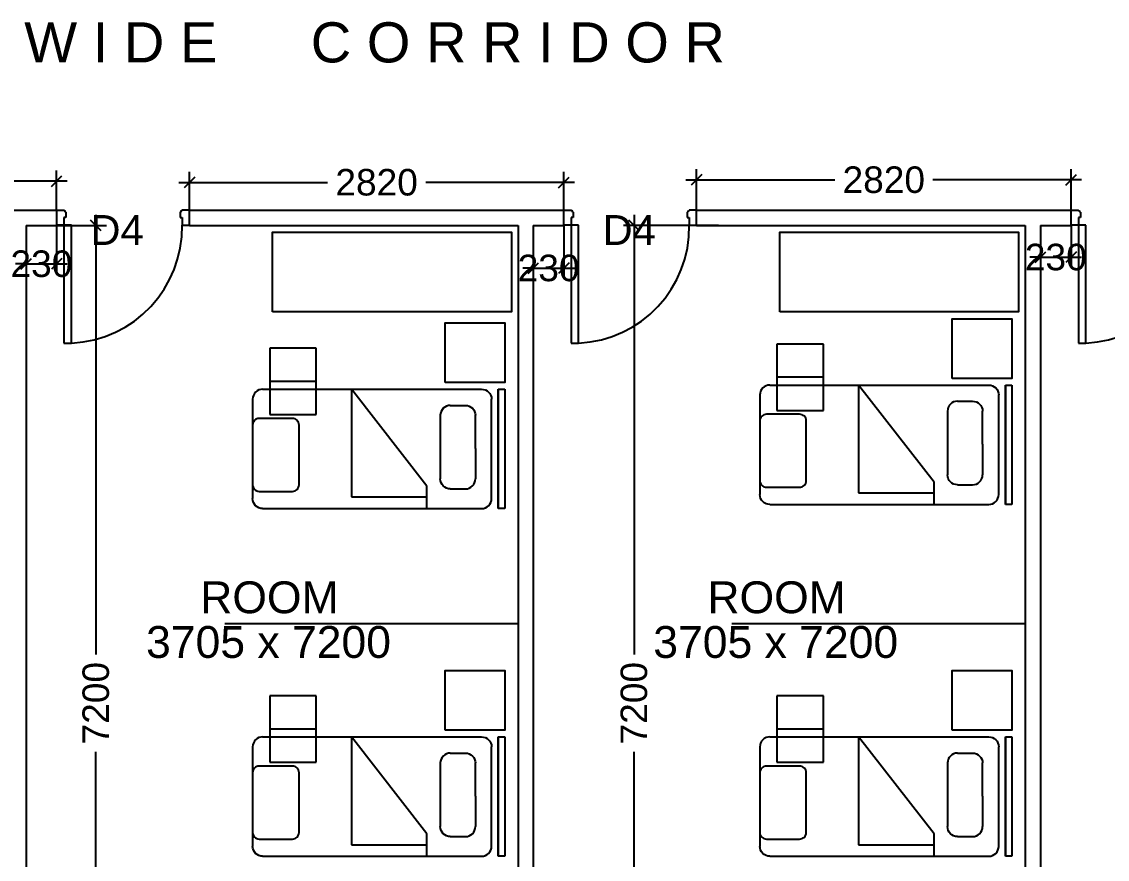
# Model space of a CAD drawing. Extents: x 7620542 to 7843793, y -6476226 to -6093835.
# Drawn here: x 7655557 to 7663738, y -6369822 to -6363509 of the extents above; entities that cross this region are included whole.
import ezdxf
from ezdxf.enums import TextEntityAlignment as Align

# ---------------------------------------------------------------- set-up
doc = ezdxf.new("R2010")
doc.units = 0
doc.header["$LTSCALE"] = 600
doc.header["$MEASUREMENT"] = 0
doc.header["$PDMODE"] = 35
doc.linetypes.add('HIDDEN', pattern=[0.375, 0.25, -0.125])
doc.layers.get('0').update_dxf_attribs({"linetype": 'CONTINUOUS'})
doc.layers.get('Defpoints').update_dxf_attribs({"linetype": 'CONTINUOUS'})
for name, color, linetype in [('Beds', 33, 'CONTINUOUS'), ('DOOR', 32, 'CONTINUOUS'), ('FURN', 32, 'CONTINUOUS'), ('joinery', 7, 'CONTINUOUS'), ('Room Dim', 1, 'CONTINUOUS'), ('TEXT', 6, 'CONTINUOUS'), ('TXT', 6, 'CONTINUOUS'), ('Walls', 7, 'CONTINUOUS'), ('Working Dim', 5, 'CONTINUOUS')]:
    doc.layers.add(name, color=color, linetype=linetype)
doc.styles.add('ari', font='arial.ttf')
doc.styles.add('ARIAL', font='arial.ttf')
doc.linetypes.add('ZIGZAG', pattern='A,0.0001,-0.2,[131,ltypeshp.shx,S=0.2,R=0,X=-0.2,Y=0],-0.4,[131,ltypeshp.shx,S=0.2,R=180,X=0.2,Y=0],-0.2', length=0.8001)
doc.dimstyles.new('int. dim', dxfattribs={"dimtxt": 450, "dimasz": 80, "dimexe": 80, "dimexo": 0, "dimgap": 70, "dimtad": 0, "dimdec": 0, "dimzin": 12, "dimdsep": 46, "dimtxsty": 'ari', "dimblk": 'OBLIQUE', "dimcen": 2, "dimdle": 80, "dimclrd": 256, "dimclre": 256, "dimclrt": 6, "dimadec": 0, "dimazin": 0, "dimtfac": 1, "dimtdec": 0, "dimtix": 1, "dimtmove": 2, "dimatfit": 3, "dimfxl": 1, "dimtolj": 1, "dimtzin": 0, "dimlwd": -1, "dimlwe": -1, "dimarcsym": 0})

# ---------------------------------------------------------------- blocks, each defined once
blk = doc.blocks.new('1000')
at = {"layer": 'DOOR'}
for p, q in [((0, -100), (0, 0)), ((0, 0), (49.7, 0)), ((49.7, 0), (49.7, -2.2)), ((63.2, -49.5), (49.7, -49.5)), ((49.7, -49.5), (49.7, -100)), ((63.2, -13.5), (61, -13.5)), ((63.2, -13.5), (63.2, -49.5)), ((836.8, -13.5), (836.8, -49.5)), ((836.8, -13.5), (839, -13.5)), ((836.8, -49.5), (850.3, -49.5)), ((850.3, 0), (850.3, -2.2)), ((900, 0), (850.3, 0)), ((850.3, -49.5), (850.3, -100)), ((900, -100), (900, 0)), ((49.7, -100), (0, -100)), ((49.7, -100), (49.7, -900.6)), ((100.2, -100), (49.7, -100)), ((100.2, -900.6), (100.2, -100)), ((850.3, -100), (900, -100)), ((49.7, -900.6), (100.2, -900.6))]:
    blk.add_line(p, q, dxfattribs=at)
for centre, major_axis, start_param, end_param in [((49.7, -13.5), (-7.95, 7.95), 3.926991, 5.497787), ((850.3, -13.5), (7.95, 7.95), 0.785398, 2.356194)]:
    blk.add_ellipse(centre, major_axis=major_axis, ratio=1, start_param=start_param, end_param=end_param, dxfattribs=at)
at = {"layer": 'DOOR', "color": 145}
blk.add_ellipse((64.3, -115.3), major_axis=(-519.7, 589.8), ratio=1, start_param=2.464943, end_param=4.009476, dxfattribs=at)
blk = doc.blocks.new('A$C1D410D94')
at = {"layer": 'Beds', "color": 8, "linetype": 'Continuous', "ltscale": 5}
for p, q in [((-1253.9, -462.4), (-1253.9, 437.6)), ((-1253.9, 437.6), (-1203.9, 437.6)), ((-1203.9, -462.4), (-1203.9, 437.6)), ((-1203.9, 437.6), (-1203.9, 437.6)), ((-1203.9, 437.6), (-1203.9, -462.4)), ((-1132.1, 415.8), (-1141.4, 404.4)), ((-1120.7, 425.1), (-1132.1, 415.8)), ((-1107.8, 432.2), (-1120.7, 425.1)), ((-1093.8, 436.5), (-1107.8, 432.2)), ((-1078.9, 437.6), (-1093.8, 436.5)), ((571.1, 437.7), (-1078.9, 437.6)), ((-666.4, 437.6), (-666.4, 268.9)), ((571.1, 437.7), (585.5, 436.5)), ((585.5, 436.5), (599.6, 432.2)), ((599.6, 432.2), (612.5, 425.2)), ((612.5, 425.2), (623.8, 415.8)), ((623.8, 415.8), (633.2, 404.4)), ((-1152.8, 377.5), (-1153.9, 362.6)), ((-1153.9, 362.6), (-1153.9, -387.4)), ((-1148.5, 391.5), (-1152.8, 377.5)), ((-1141.4, 404.4), (-1148.5, 391.5)), ((-97.7, 350.1), (-666.4, 350.1)), ((-97.7, -462.4), (-97.7, 350.1)), ((633.2, 404.4), (640.2, 391.6)), ((640.2, 391.6), (644.5, 377.5)), ((644.5, 377.5), (646.1, 362.7)), ((646.1, -387.3), (646.1, 362.7)), ((-1019.6, 256), (-1026.6, 243.1)), ((-1010.2, 267.3), (-1019.6, 256)), ((-998.8, 276.7), (-1010.2, 267.3)), ((-986, 283.7), (-998.8, 276.7)), ((-971.9, 288), (-986, 283.7)), ((-957.1, 289.2), (-971.9, 288)), ((-843, 289.2), (-957.1, 289.2)), ((-843, 289.2), (-828.5, 288)), ((-828.5, 288), (-814.5, 283.7)), ((-814.5, 283.7), (-801.6, 276.7)), ((-801.6, 276.7), (-790.3, 267.3)), ((-790.3, 267.3), (-780.9, 256)), ((-780.9, 256), (-773.8, 243.1)), ((-666.4, 268.9), (-97.7, -462.4)), ((-1030.9, 229), (-1032.1, 214.2)), ((-1032, -15.5), (-1032.1, 214.2)), ((-1026.6, 243.1), (-1030.9, 229)), ((-773.8, 243.1), (-769.6, 229)), ((-769.6, 229), (-768, 214.2)), ((-768, -265.5), (-768, 214.2)), ((-1032, -15.5), (-1032, -265.5)), ((-1030.9, -279.9), (-1032, -265.5)), ((-1026.6, -294), (-1030.9, -279.9)), ((-1019.5, -306.9), (-1026.6, -294)), ((-1010.2, -318.2), (-1019.5, -306.9)), ((-998.8, -327.6), (-1010.2, -318.2)), ((-801.6, -327.6), (-790.2, -318.2)), ((-790.2, -318.2), (-780.9, -306.9)), ((-780.9, -306.9), (-773.8, -294)), ((-773.8, -294), (-769.5, -279.9)), ((-769.5, -279.9), (-768, -265.5)), ((-1152.7, -401.8), (-1153.9, -387.4)), ((-1148.5, -415.9), (-1152.7, -401.8)), ((-986, -334.6), (-998.8, -327.6)), ((-971.9, -338.9), (-986, -334.6)), ((-957, -340.5), (-971.9, -338.9)), ((-843, -340.5), (-957, -340.5)), ((-843, -340.5), (-828.5, -338.9)), ((-828.5, -338.9), (-814.5, -334.6)), ((-814.5, -334.6), (-801.6, -327.6)), ((640.2, -415.9), (644.5, -401.8)), ((644.5, -401.8), (646.1, -387.3)), ((-1203.9, -462.4), (-1253.9, -462.4)), ((-1141.4, -428.8), (-1148.5, -415.9)), ((-1132, -440.1), (-1141.4, -428.8)), ((-1120.7, -449.5), (-1132, -440.1)), ((-1107.8, -456.5), (-1120.7, -449.5)), ((-1093.8, -460.8), (-1107.8, -456.5)), ((-1078.9, -462.4), (-1093.8, -460.8)), ((571.1, -462.3), (-1078.9, -462.4)), ((571.1, -462.3), (585.5, -460.8)), ((585.5, -460.8), (599.6, -456.5)), ((599.6, -456.5), (612.5, -449.5)), ((612.5, -449.5), (623.8, -440.1)), ((623.8, -440.1), (633.2, -428.8)), ((633.2, -428.8), (640.2, -415.9))]:
    blk.add_line(p, q, dxfattribs=at)
at = {"layer": 'Beds', "color": 8, "linetype": 'HIDDEN', "ltscale": 100}
blk.add_line((167.6, -520.8), (517.6, -520.8), dxfattribs=at)
at = {"layer": 'Beds', "color": 8}
blk.add_lwpolyline([(646.1, -192.3), (646.1, 257.7, 0.414214), (596.1, 307.7), (346.1, 307.7, 0.414214), (296.1, 257.7), (296.1, -192.3, 0.414214), (346.1, -242.3), (596.1, -242.3, 0.414214)], format="xyb", close=True, dxfattribs=at)
at = {"layer": 'Beds', "color": 8, "linetype": 'HIDDEN', "ltscale": 100}
blk.add_lwpolyline([(517.6, -770.8), (517.6, -270.8), (167.6, -270.8), (167.6, -770.8)], close=True, dxfattribs=at)
at = {"layer": 'Beds', "color": 8, "linetype": 'Continuous', "ltscale": 5}
blk.add_lwpolyline([(-803.9, -512.4), (-803.9, -962.4), (-1253.9, -962.4), (-1253.9, -512.4)], close=True, dxfattribs=at)
blk = doc.blocks.new('_Oblique')
at = {"color": 0, "linetype": 'ByBlock', "lineweight": -2}
blk.add_line((-0.5, -0.5), (0.5, 0.5), dxfattribs=at)
blk = doc.blocks.new('*D235')
at = {"layer": 'Defpoints', "color": 0, "transparency": 16777216}
for p in [(7655705.8, -6365045.5), (7656116.4, -6365045.5), (7655974.9, -6372245.6)]:
    blk.add_point(p, dxfattribs=at)
at = {"layer": 'Working Dim', "transparency": 16777216}
for p, q in [((7656116.4, -6364965.5), (7656116.4, -6368278.1)), ((7655705.8, -6365045.5), (7656196.4, -6365045.5)), ((7656116.4, -6372325.6), (7656116.4, -6369013)), ((7655974.9, -6372245.6), (7656196.4, -6372245.6))]:
    blk.add_line(p, q, dxfattribs=at)
at = {"layer": 'Working Dim', "transparency": 16777216, "xscale": 80, "yscale": 80, "zscale": 80}
for p, rotation in [((7656116.4, -6365045.5), 90), ((7656116.4, -6372245.6), 270)]:
    blk.add_blockref('_Oblique', p, dxfattribs=dict(at, rotation=rotation))
at = {"layer": 'Working Dim', "color": 6, "transparency": 16777216, "insert": (7656116.4, -6368645.5), "char_height": 200, "attachment_point": 5, "rotation": 90, "style": 'ari'}
blk.add_mtext('\\A1;7200', dxfattribs=at)
blk = doc.blocks.new('*D237')
at = {"layer": 'Defpoints', "color": 0, "transparency": 16777216}
for p in [(7660171.7, -6365045.5), (7660807.8, -6365045.5), (7660242.4, -6372245.6)]:
    blk.add_point(p, dxfattribs=at)
at = {"layer": 'Working Dim', "transparency": 16777216}
for p, q in [((7660171.7, -6364965.5), (7660171.7, -6368278.1)), ((7660807.8, -6365045.5), (7660091.7, -6365045.5)), ((7660171.7, -6372325.6), (7660171.7, -6369013)), ((7660242.4, -6372245.6), (7660091.7, -6372245.6))]:
    blk.add_line(p, q, dxfattribs=at)
at = {"layer": 'Working Dim', "transparency": 16777216, "xscale": 80, "yscale": 80, "zscale": 80}
for p, rotation in [((7660171.7, -6365045.5), 90), ((7660171.7, -6372245.6), 270)]:
    blk.add_blockref('_Oblique', p, dxfattribs=dict(at, rotation=rotation))
at = {"layer": 'Working Dim', "color": 6, "transparency": 16777216, "insert": (7660171.7, -6368645.5), "char_height": 200, "attachment_point": 5, "rotation": 90, "style": 'ari'}
blk.add_mtext('\\A1;7200', dxfattribs=at)
blk = doc.blocks.new('*D370')
at = {"layer": 'Defpoints', "color": 0, "transparency": 16777216}
for p in [(7660642.7, -6364701.3), (7660642.7, -6364930.5), (7663464.6, -6364930.5)]:
    blk.add_point(p, dxfattribs=at)
at = {"layer": 'Working Dim', "transparency": 16777216}
for p, q in [((7660642.7, -6364930.5), (7660642.7, -6364621.3)), ((7663464.6, -6364930.5), (7663464.6, -6364621.3)), ((7660562.7, -6364701.3), (7661683.7, -6364701.3)), ((7663544.6, -6364701.3), (7662423.7, -6364701.3))]:
    blk.add_line(p, q, dxfattribs=at)
at = {"layer": 'Working Dim', "transparency": 16777216, "xscale": 80, "yscale": 80, "zscale": 80, "rotation": 180}
blk.add_blockref('_Oblique', (7660642.7, -6364701.3), dxfattribs=at)
at = {"layer": 'Working Dim', "transparency": 16777216, "xscale": 80, "yscale": 80, "zscale": 80}
blk.add_blockref('_Oblique', (7663464.6, -6364701.3), dxfattribs=at)
at = {"layer": 'Working Dim', "color": 6, "transparency": 16777216, "insert": (7662053.7, -6364701.3), "char_height": 200, "attachment_point": 5, "style": 'ari'}
blk.add_mtext('\\A1;2820', dxfattribs=at)
blk = doc.blocks.new('*D371')
at = {"layer": 'Defpoints', "color": 0, "transparency": 16777216}
for p in [(7656820.8, -6364720.5), (7656820.8, -6364930.5), (7659642.7, -6364930.5)]:
    blk.add_point(p, dxfattribs=at)
at = {"layer": 'Working Dim', "transparency": 16777216}
for p, q in [((7656820.8, -6364930.5), (7656820.8, -6364640.5)), ((7659642.7, -6364930.5), (7659642.7, -6364640.5)), ((7656740.8, -6364720.5), (7657861.8, -6364720.5)), ((7659722.7, -6364720.5), (7658601.8, -6364720.5))]:
    blk.add_line(p, q, dxfattribs=at)
at = {"layer": 'Working Dim', "transparency": 16777216, "xscale": 80, "yscale": 80, "zscale": 80, "rotation": 180}
blk.add_blockref('_Oblique', (7656820.8, -6364720.5), dxfattribs=at)
at = {"layer": 'Working Dim', "transparency": 16777216, "xscale": 80, "yscale": 80, "zscale": 80}
blk.add_blockref('_Oblique', (7659642.7, -6364720.5), dxfattribs=at)
at = {"layer": 'Working Dim', "color": 6, "transparency": 16777216, "insert": (7658231.8, -6364720.5), "char_height": 200, "attachment_point": 5, "style": 'ari'}
blk.add_mtext('\\A1;2820', dxfattribs=at)
blk = doc.blocks.new('*D372')
at = {"layer": 'Defpoints', "color": 0, "transparency": 16777216}
for p in [(7653519, -6364711.1), (7653519, -6364930.5), (7655820.8, -6364930.5)]:
    blk.add_point(p, dxfattribs=at)
at = {"layer": 'Working Dim', "transparency": 16777216}
for p, q in [((7653519, -6364930.5), (7653519, -6364631.1)), ((7655820.8, -6364930.5), (7655820.8, -6364631.1)), ((7653439, -6364711.1), (7654299.9, -6364711.1)), ((7655900.8, -6364711.1), (7655039.9, -6364711.1))]:
    blk.add_line(p, q, dxfattribs=at)
at = {"layer": 'Working Dim', "transparency": 16777216, "xscale": 80, "yscale": 80, "zscale": 80, "rotation": 180}
blk.add_blockref('_Oblique', (7653519, -6364711.1), dxfattribs=at)
at = {"layer": 'Working Dim', "transparency": 16777216, "xscale": 80, "yscale": 80, "zscale": 80}
blk.add_blockref('_Oblique', (7655820.8, -6364711.1), dxfattribs=at)
at = {"layer": 'Working Dim', "color": 6, "transparency": 16777216, "insert": (7654669.9, -6364711.1), "char_height": 200, "attachment_point": 5, "style": 'ari'}
blk.add_mtext('\\A1;2300', dxfattribs=at)
blk = doc.blocks.new('*D1825')
at = {"layer": 'Defpoints', "color": 0, "transparency": 16777216}
for p in [(7655590.8, -6365045.5), (7655820.8, -6365045.5), (7655820.8, -6365334.6)]:
    blk.add_point(p, dxfattribs=at)
at = {"layer": 'Working Dim', "transparency": 16777216}
for p, q in [((7655590.8, -6365045.5), (7655590.8, -6365414.6)), ((7655820.8, -6365045.5), (7655820.8, -6365414.6)), ((7655590.8, -6365334.6), (7655510.8, -6365334.6)), ((7655590.8, -6365334.6), (7655820.8, -6365334.6)), ((7655820.8, -6365334.6), (7655900.8, -6365334.6))]:
    blk.add_line(p, q, dxfattribs=at)
at = {"layer": 'Working Dim', "transparency": 16777216, "xscale": 80, "yscale": 80, "zscale": 80}
blk.add_blockref('_Oblique', (7655590.8, -6365334.6), dxfattribs=at)
at = {"layer": 'Working Dim', "transparency": 16777216, "xscale": 80, "yscale": 80, "zscale": 80, "rotation": 180}
blk.add_blockref('_Oblique', (7655820.8, -6365334.6), dxfattribs=at)
at = {"layer": 'Working Dim', "color": 6, "transparency": 16777216, "insert": (7655705.8, -6365334.6), "char_height": 200, "attachment_point": 5, "style": 'ari'}
blk.add_mtext('\\A1;230', dxfattribs=at)
blk = doc.blocks.new('*D1826')
at = {"layer": 'Defpoints', "color": 0, "transparency": 16777216}
for p in [(7659412.7, -6365045.5), (7659642.7, -6365041.6), (7659642.7, -6365366.4)]:
    blk.add_point(p, dxfattribs=at)
at = {"layer": 'Working Dim', "transparency": 16777216}
for p, q in [((7659412.7, -6365045.5), (7659412.7, -6365446.4)), ((7659642.7, -6365041.6), (7659642.7, -6365446.4)), ((7659412.7, -6365366.4), (7659332.7, -6365366.4)), ((7659412.7, -6365366.4), (7659642.7, -6365366.4)), ((7659642.7, -6365366.4), (7659722.7, -6365366.4))]:
    blk.add_line(p, q, dxfattribs=at)
at = {"layer": 'Working Dim', "transparency": 16777216, "xscale": 80, "yscale": 80, "zscale": 80}
blk.add_blockref('_Oblique', (7659412.7, -6365366.4), dxfattribs=at)
at = {"layer": 'Working Dim', "transparency": 16777216, "xscale": 80, "yscale": 80, "zscale": 80, "rotation": 180}
blk.add_blockref('_Oblique', (7659642.7, -6365366.4), dxfattribs=at)
at = {"layer": 'Working Dim', "color": 6, "transparency": 16777216, "insert": (7659527.7, -6365366.4), "char_height": 200, "attachment_point": 5, "style": 'ari'}
blk.add_mtext('\\A1;230', dxfattribs=at)
blk = doc.blocks.new('*D1827')
at = {"layer": 'Defpoints', "color": 0, "transparency": 16777216}
for p in [(7663234.6, -6365045.5), (7663464.6, -6365045.5), (7663464.6, -6365284.2)]:
    blk.add_point(p, dxfattribs=at)
at = {"layer": 'Working Dim', "transparency": 16777216}
for p, q in [((7663234.6, -6365045.5), (7663234.6, -6365364.2)), ((7663464.6, -6365045.5), (7663464.6, -6365364.2)), ((7663234.6, -6365284.2), (7663154.6, -6365284.2)), ((7663234.6, -6365284.2), (7663464.6, -6365284.2)), ((7663464.6, -6365284.2), (7663544.6, -6365284.2))]:
    blk.add_line(p, q, dxfattribs=at)
at = {"layer": 'Working Dim', "transparency": 16777216, "xscale": 80, "yscale": 80, "zscale": 80}
blk.add_blockref('_Oblique', (7663234.6, -6365284.2), dxfattribs=at)
at = {"layer": 'Working Dim', "transparency": 16777216, "xscale": 80, "yscale": 80, "zscale": 80, "rotation": 180}
blk.add_blockref('_Oblique', (7663464.6, -6365284.2), dxfattribs=at)
at = {"layer": 'Working Dim', "color": 6, "transparency": 16777216, "insert": (7663349.6, -6365284.2), "char_height": 200, "attachment_point": 5, "style": 'ari'}
blk.add_mtext('\\A1;230', dxfattribs=at)

msp = doc.modelspace()

# ---------------------------------------------------------------- linework, layer by layer
at = {"layer": 'FURN', "linetype": 'ZIGZAG', "ltscale": 8}
for p, q in [((7657087.718, -6368045.308, -14.83), (7659297.718, -6368045.308, -14.83)), ((7660909.593, -6368045.308, -14.83), (7663119.593, -6368045.308, -14.83))]:
    msp.add_line(p, q, dxfattribs=at)
at = {"layer": 'FURN', "ltscale": 0.1, "elevation": -14.83}
for points in [[(7657447.718, -6365695.531), (7657447.718, -6365095.531), (7659247.718, -6365095.531), (7659247.718, -6365695.531)], [(7661269.593, -6365695.531), (7661269.593, -6365095.531), (7663069.593, -6365095.531), (7663069.593, -6365695.531)]]:
    msp.add_lwpolyline(points, close=True, dxfattribs=at)
at = {"layer": 'Walls', "linetype": 'Continuous'}
for p, q in [((7653519.001, -6364930.531, -14.83), (7655820.841, -6364930.531, -14.83)), ((7655820.841, -6365045.531, -14.83), (7655820.841, -6364930.531, -14.83)), ((7656820.841, -6364930.531, -14.83), (7659642.716, -6364930.531, -14.83)), ((7656820.841, -6365045.531, -14.83), (7656820.841, -6364930.531, -14.83)), ((7659642.716, -6365045.531, -14.83), (7659642.716, -6364930.531, -14.83)), ((7660642.716, -6364930.531, -14.83), (7663464.591, -6364930.531, -14.83)), ((7660642.716, -6365045.531, -14.83), (7660642.716, -6364930.531, -14.83)), ((7663464.591, -6365045.531, -14.83), (7663464.591, -6364930.531, -14.83)), ((7655590.843, -6365045.531, -14.83), (7655820.841, -6365045.531, -14.83)), ((7655590.843, -6365045.531, -14.83), (7655590.843, -6372245.531, -14.83)), ((7656820.841, -6365045.531, -14.83), (7659297.718, -6365045.531, -14.83)), ((7659297.718, -6365045.531, -14.83), (7659297.718, -6370930.086, -14.83)), ((7659412.718, -6365045.531, -14.83), (7659642.716, -6365045.531, -14.83)), ((7659412.718, -6365045.531, -14.83), (7659412.718, -6372245.531, -14.83)), ((7660642.716, -6365045.531, -14.83), (7663119.593, -6365045.531, -14.83)), ((7663119.593, -6365045.531, -14.83), (7663119.593, -6370930.086, -14.83)), ((7663234.593, -6365045.531, -14.83), (7663464.591, -6365045.531, -14.83)), ((7663234.593, -6365045.531, -14.83), (7663234.593, -6372245.531, -14.83))]:
    msp.add_line(p, q, dxfattribs=at)

# ---------------------------------------------------------------- block references
at = {"layer": 'Beds', "rotation": 180}
for p in [(7657943.795, -6366741.155, -14.83), (7661765.67, -6366709.921, -14.83), (7657943.795, -6369361.564, -14.83), (7661765.67, -6369361.564, -14.83)]:
    msp.add_blockref('A$C1D410D94', p, dxfattribs=at)
at = {"layer": 'DOOR', "linetype": 'Continuous', "xscale": 1.111111128702789, "yscale": 1.111111128702789, "zscale": 1.111111128702789, "rotation": 1.325483564819879e-05}
for p in [(7655820.841, -6364930.531, -14.83), (7659642.716, -6364930.531, -14.83), (7663464.591, -6364930.531, -14.83)]:
    msp.add_blockref('1000', p, dxfattribs=at)

# ---------------------------------------------------------------- texts
at = {"layer": 'joinery', "style": 'ari'}
for p in [(7656276.058, -6365191.709, -14.83), (7660135.136, -6365191.709, -14.83)]:
    msp.add_text('D4', height=225, dxfattribs=at).set_placement(p, align=Align.CENTER)
at = {"layer": 'Room Dim', "style": 'ARIAL'}
for p in [(7657417.364, -6368304.033, -14.83), (7661239.239, -6368304.033, -14.83)]:
    msp.add_text('3705 x 7200', height=240, dxfattribs=at).set_placement(p, align=Align.CENTER)
at = {"layer": 'TEXT', "color": 7, "style": 'ARIAL'}
for p in [(7657423.934, -6367967.222, -14.83), (7661245.809, -6367967.222, -14.83)]:
    msp.add_text('ROOM', height=240, dxfattribs=at).set_placement(p, align=Align.CENTER)
at = {"layer": 'TXT', "color": 7, "style": 'ARIAL'}
msp.add_text('2.40 M      W I D E      C O R R I D O R', height=302.4, dxfattribs=at).set_placement((7657218.777, -6363816.218, -14.83), align=Align.CENTER)

# ---------------------------------------------------------------- dimensions: what is measured, and where the dimension line sits
at = {"layer": 'Working Dim'}
for base, p1, p2, text, picture, middle in [((7653519.001, -6364711.142, -14.83), (7655820.841, -6364930.531, -14.83), (7653519.001, -6364930.531, -14.83), '2300', '*D372', (7654669.921, -6364711.142, -14.83)), ((7656820.841, -6364720.493, -14.83), (7659642.716, -6364930.531, -14.83), (7656820.841, -6364930.531, -14.83), '2820', '*D371', (7658231.778, -6364720.493, -14.83)), ((7660642.716, -6364701.289, -14.83), (7663464.591, -6364930.531, -14.83), (7660642.716, -6364930.531, -14.83), '2820', '*D370', (7662053.653, -6364701.289, -14.83))]:
    dim = msp.add_linear_dim(base=base, p1=p1, p2=p2, text=text, dimstyle='int. dim', override={"dimtxt": 200}, dxfattribs=at)
    dim.commit()
    dim.dimension.update_dxf_attribs({"geometry": picture, "text_midpoint": middle})
for base, p1, p2, picture, middle in [((7656116.402, -6365045.531, -14.83), (7655974.93, -6372245.556, -14.83), (7655705.842, -6365045.531, -14.83), '*D235', (7656116.402, -6368645.543, -14.83)), ((7660171.709, -6365045.531, -14.83), (7660242.446, -6372245.562, -14.83), (7660807.824, -6365045.531, -14.83), '*D237', (7660171.709, -6368645.546, -14.83))]:
    dim = msp.add_linear_dim(base=base, p1=p1, p2=p2, angle=90, dimstyle='int. dim', override={"dimtxt": 200}, dxfattribs=at)
    dim.commit()
    dim.dimension.update_dxf_attribs({"geometry": picture, "text_midpoint": middle})
for base, p1, p2, picture, middle in [((7655820.841, -6365334.593, -14.83), (7655590.843, -6365045.531, -14.83), (7655820.841, -6365045.531, -14.83), '*D1825', (7655705.842, -6365334.593, -14.83)), ((7659642.716, -6365366.413, -14.83), (7659412.718, -6365045.531, -14.83), (7659642.716, -6365041.642, -14.83), '*D1826', (7659527.717, -6365366.413, -14.83)), ((7663464.591, -6365284.193, -14.83), (7663234.593, -6365045.531, -14.83), (7663464.591, -6365045.531, -14.83), '*D1827', (7663349.592, -6365284.193, -14.83))]:
    dim = msp.add_linear_dim(base=base, p1=p1, p2=p2, dimstyle='int. dim', override={"dimtxt": 200, "dimarcsym": 1}, dxfattribs=at)
    dim.commit()
    dim.dimension.update_dxf_attribs({"geometry": picture, "text_midpoint": middle})

doc.saveas('drawing.dxf')
